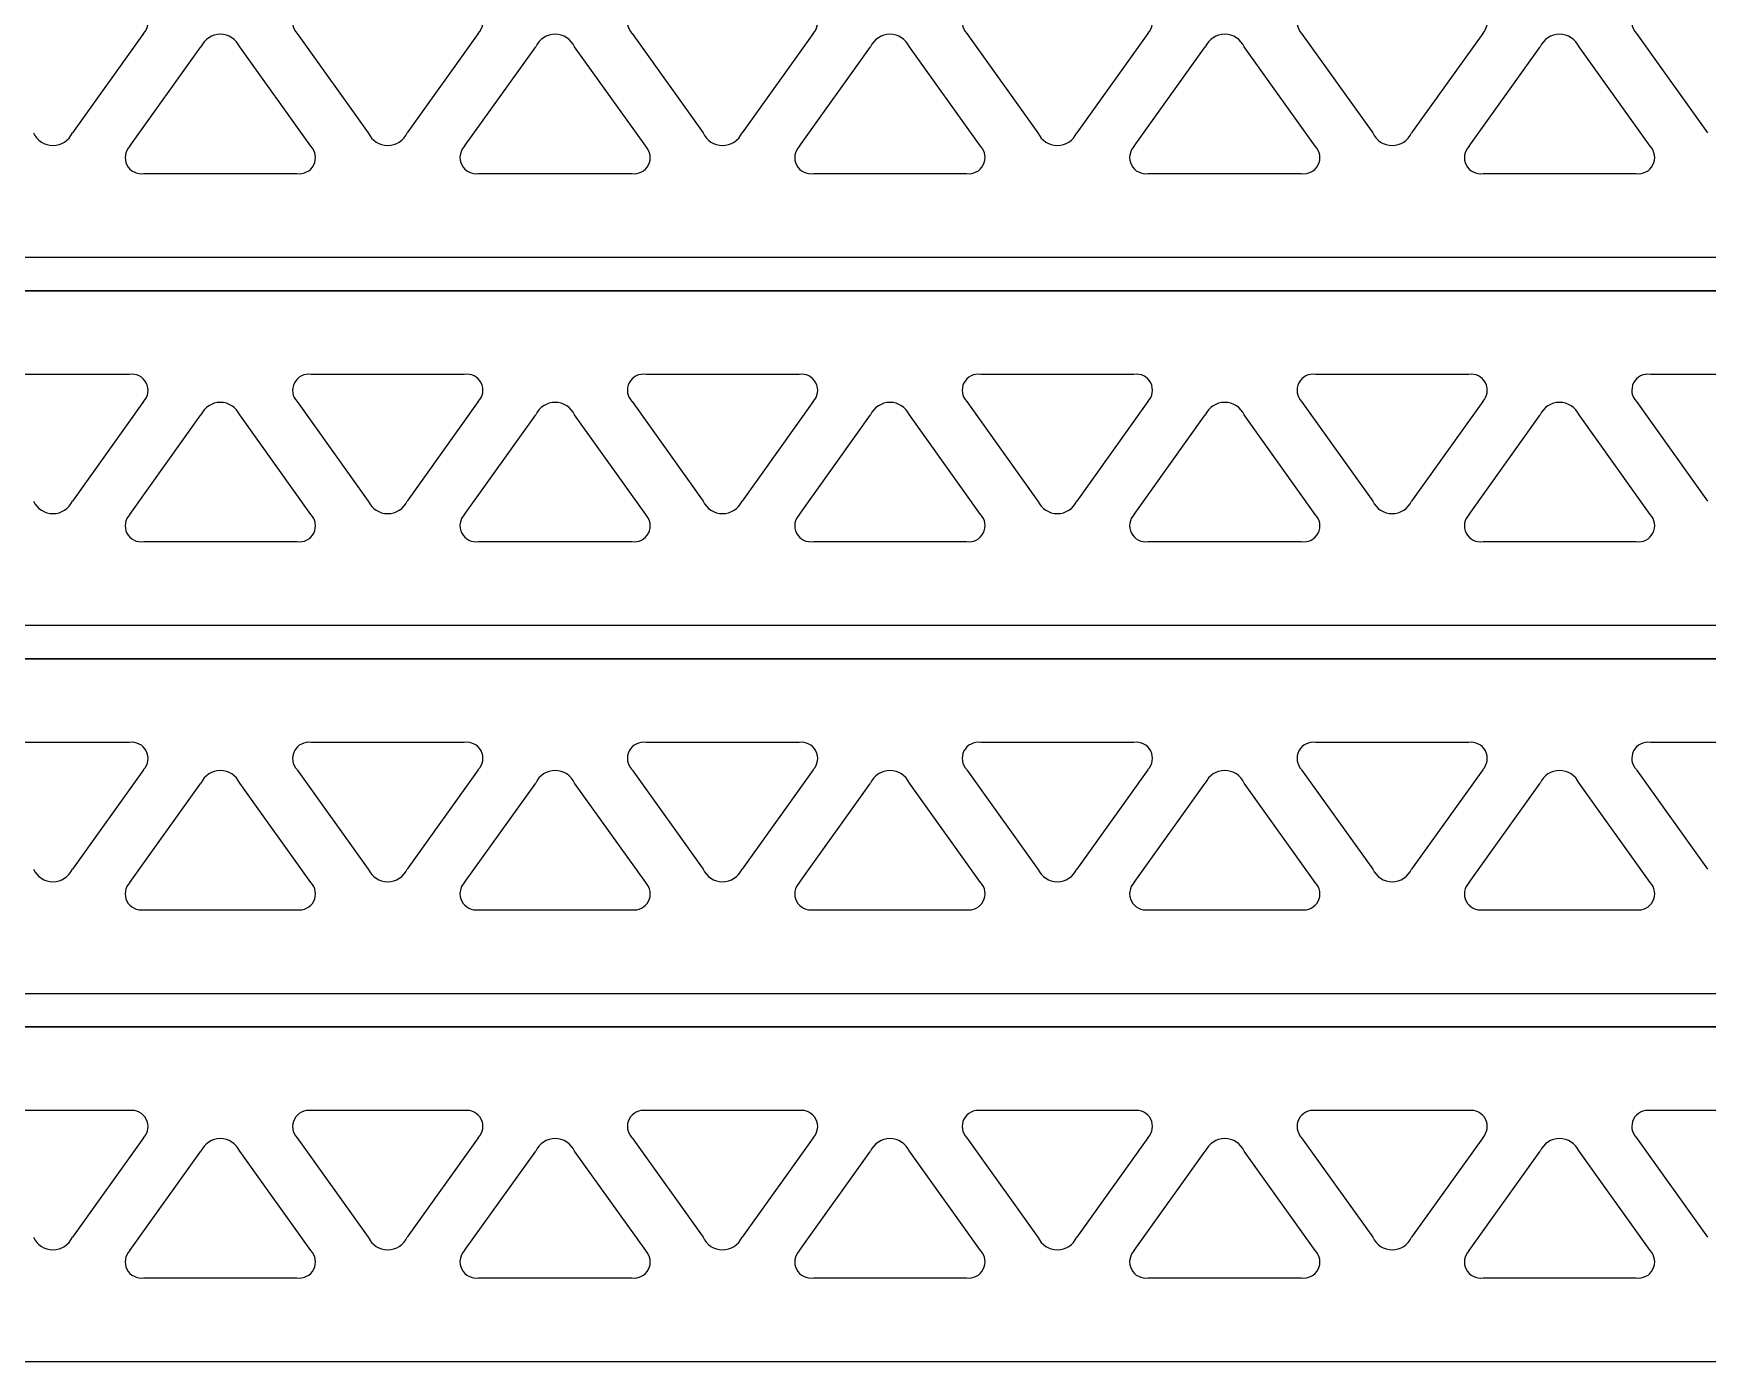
# Model space of a CAD drawing. Header units: inches. Extents: x 0 to 353, y 0 to 82.
# Drawn here: x 263.4 to 313.4, y 0.2 to 39.9 of the extents above; entities that cross this region are included whole.
import ezdxf

# ---------------------------------------------------------------- set-up
doc = ezdxf.new("R2010")
doc.units = ezdxf.units.IN
doc.header["$MEASUREMENT"] = 0

msp = doc.modelspace()

# ---------------------------------------------------------------- linework, layer by layer
for p, q in [((266.642, 39.929), (264.519, 36.957)), ((266.642, 39.929), (264.519, 36.957)), ((266.642, 39.929), (264.519, 36.957)), ((266.233, 36.557), (268.356, 39.529)), ((266.233, 36.557), (268.356, 39.529)), ((266.233, 36.557), (268.356, 39.529)), ((271.642, 36.557), (269.519, 39.529)), ((271.642, 36.557), (269.519, 39.529)), ((271.642, 36.557), (269.519, 39.529)), ((271.233, 39.929), (273.356, 36.957)), ((271.233, 39.929), (273.356, 36.957)), ((271.233, 39.929), (273.356, 36.957)), ((276.642, 39.929), (274.519, 36.957)), ((276.642, 39.929), (274.519, 36.957)), ((276.642, 39.929), (274.519, 36.957)), ((276.233, 36.557), (278.356, 39.529)), ((276.233, 36.557), (278.356, 39.529)), ((276.233, 36.557), (278.356, 39.529)), ((281.642, 36.557), (279.519, 39.529)), ((281.642, 36.557), (279.519, 39.529)), ((281.642, 36.557), (279.519, 39.529)), ((281.233, 39.929), (283.356, 36.957)), ((281.233, 39.929), (283.356, 36.957)), ((281.233, 39.929), (283.356, 36.957)), ((286.642, 39.929), (284.519, 36.957)), ((286.642, 39.929), (284.519, 36.957)), ((286.642, 39.929), (284.519, 36.957)), ((286.233, 36.557), (288.356, 39.529)), ((286.233, 36.557), (288.356, 39.529)), ((286.233, 36.557), (288.356, 39.529)), ((291.642, 36.557), (289.519, 39.529)), ((291.642, 36.557), (289.519, 39.529)), ((291.642, 36.557), (289.519, 39.529)), ((291.233, 39.929), (293.356, 36.957)), ((291.233, 39.929), (293.356, 36.957)), ((291.233, 39.929), (293.356, 36.957)), ((296.642, 39.929), (294.519, 36.957)), ((296.642, 39.929), (294.519, 36.957)), ((296.642, 39.929), (294.519, 36.957)), ((296.233, 36.557), (298.356, 39.529)), ((296.233, 36.557), (298.356, 39.529)), ((296.233, 36.557), (298.356, 39.529)), ((301.642, 36.557), (299.519, 39.529)), ((301.642, 36.557), (299.519, 39.529)), ((301.642, 36.557), (299.519, 39.529)), ((301.233, 39.929), (303.356, 36.957)), ((301.233, 39.929), (303.356, 36.957)), ((301.233, 39.929), (303.356, 36.957)), ((306.642, 39.929), (304.519, 36.957)), ((306.642, 39.929), (304.519, 36.957)), ((306.642, 39.929), (304.519, 36.957)), ((306.233, 36.557), (308.356, 39.529)), ((306.233, 36.557), (308.356, 39.529)), ((306.233, 36.557), (308.356, 39.529)), ((311.642, 36.557), (309.519, 39.529)), ((311.642, 36.557), (309.519, 39.529)), ((311.642, 36.557), (309.519, 39.529)), ((311.233, 39.929), (313.356, 36.957)), ((311.233, 39.929), (313.356, 36.957)), ((311.233, 39.929), (313.356, 36.957)), ((266.652, 35.743), (271.223, 35.743)), ((266.652, 35.743), (271.223, 35.743)), ((266.652, 35.743), (271.223, 35.743)), ((276.652, 35.743), (281.223, 35.743)), ((276.652, 35.743), (281.223, 35.743)), ((276.652, 35.743), (281.223, 35.743)), ((286.652, 35.743), (291.223, 35.743)), ((286.652, 35.743), (291.223, 35.743)), ((286.652, 35.743), (291.223, 35.743)), ((296.652, 35.743), (301.223, 35.743)), ((296.652, 35.743), (301.223, 35.743)), ((296.652, 35.743), (301.223, 35.743)), ((306.652, 35.743), (311.223, 35.743)), ((306.652, 35.743), (311.223, 35.743)), ((306.652, 35.743), (311.223, 35.743)), ((178.287, 33.243), (328.937, 33.243)), ((178.287, 33.243), (328.937, 33.243)), ((178.287, 33.243), (328.937, 33.243)), ((23.937, 32.243), (328.937, 32.243)), ((328.937, 32.243), (23.937, 32.243)), ((23.937, 32.243), (328.937, 32.243)), ((328.937, 32.243), (23.937, 32.243)), ((23.937, 32.243), (328.937, 32.243)), ((328.937, 32.243), (23.937, 32.243)), ((266.223, 29.743), (261.652, 29.743)), ((266.223, 29.743), (261.652, 29.743)), ((266.223, 29.743), (261.652, 29.743)), ((276.223, 29.743), (271.652, 29.743)), ((276.223, 29.743), (271.652, 29.743)), ((276.223, 29.743), (271.652, 29.743)), ((286.223, 29.743), (281.652, 29.743)), ((286.223, 29.743), (281.652, 29.743)), ((286.223, 29.743), (281.652, 29.743)), ((296.223, 29.743), (291.652, 29.743)), ((296.223, 29.743), (291.652, 29.743)), ((296.223, 29.743), (291.652, 29.743)), ((306.223, 29.743), (301.652, 29.743)), ((306.223, 29.743), (301.652, 29.743)), ((306.223, 29.743), (301.652, 29.743)), ((316.223, 29.743), (311.652, 29.743)), ((316.223, 29.743), (311.652, 29.743)), ((316.223, 29.743), (311.652, 29.743)), ((266.642, 28.929), (264.519, 25.957)), ((266.642, 28.929), (264.519, 25.957)), ((266.642, 28.929), (264.519, 25.957)), ((266.233, 25.557), (268.356, 28.529)), ((266.233, 25.557), (268.356, 28.529)), ((266.233, 25.557), (268.356, 28.529)), ((271.642, 25.557), (269.519, 28.529)), ((271.642, 25.557), (269.519, 28.529)), ((271.642, 25.557), (269.519, 28.529)), ((271.233, 28.929), (273.356, 25.957)), ((271.233, 28.929), (273.356, 25.957)), ((271.233, 28.929), (273.356, 25.957)), ((276.642, 28.929), (274.519, 25.957)), ((276.642, 28.929), (274.519, 25.957)), ((276.642, 28.929), (274.519, 25.957)), ((276.233, 25.557), (278.356, 28.529)), ((276.233, 25.557), (278.356, 28.529)), ((276.233, 25.557), (278.356, 28.529)), ((281.642, 25.557), (279.519, 28.529)), ((281.642, 25.557), (279.519, 28.529)), ((281.642, 25.557), (279.519, 28.529)), ((281.233, 28.929), (283.356, 25.957)), ((281.233, 28.929), (283.356, 25.957)), ((281.233, 28.929), (283.356, 25.957)), ((286.642, 28.929), (284.519, 25.957)), ((286.642, 28.929), (284.519, 25.957)), ((286.642, 28.929), (284.519, 25.957)), ((286.233, 25.557), (288.356, 28.529)), ((286.233, 25.557), (288.356, 28.529)), ((286.233, 25.557), (288.356, 28.529)), ((291.642, 25.557), (289.519, 28.529)), ((291.642, 25.557), (289.519, 28.529)), ((291.642, 25.557), (289.519, 28.529)), ((291.233, 28.929), (293.356, 25.957)), ((291.233, 28.929), (293.356, 25.957)), ((291.233, 28.929), (293.356, 25.957)), ((296.642, 28.929), (294.519, 25.957)), ((296.642, 28.929), (294.519, 25.957)), ((296.642, 28.929), (294.519, 25.957)), ((296.233, 25.557), (298.356, 28.529)), ((296.233, 25.557), (298.356, 28.529)), ((296.233, 25.557), (298.356, 28.529)), ((301.642, 25.557), (299.519, 28.529)), ((301.642, 25.557), (299.519, 28.529)), ((301.642, 25.557), (299.519, 28.529)), ((301.233, 28.929), (303.356, 25.957)), ((301.233, 28.929), (303.356, 25.957)), ((301.233, 28.929), (303.356, 25.957)), ((306.642, 28.929), (304.519, 25.957)), ((306.642, 28.929), (304.519, 25.957)), ((306.642, 28.929), (304.519, 25.957)), ((306.233, 25.557), (308.356, 28.529)), ((306.233, 25.557), (308.356, 28.529)), ((306.233, 25.557), (308.356, 28.529)), ((311.642, 25.557), (309.519, 28.529)), ((311.642, 25.557), (309.519, 28.529)), ((311.642, 25.557), (309.519, 28.529)), ((311.233, 28.929), (313.356, 25.957)), ((311.233, 28.929), (313.356, 25.957)), ((311.233, 28.929), (313.356, 25.957)), ((266.652, 24.743), (271.223, 24.743)), ((266.652, 24.743), (271.223, 24.743)), ((266.652, 24.743), (271.223, 24.743)), ((276.652, 24.743), (281.223, 24.743)), ((276.652, 24.743), (281.223, 24.743)), ((276.652, 24.743), (281.223, 24.743)), ((286.652, 24.743), (291.223, 24.743)), ((286.652, 24.743), (291.223, 24.743)), ((286.652, 24.743), (291.223, 24.743)), ((296.652, 24.743), (301.223, 24.743)), ((296.652, 24.743), (301.223, 24.743)), ((296.652, 24.743), (301.223, 24.743)), ((306.652, 24.743), (311.223, 24.743)), ((306.652, 24.743), (311.223, 24.743)), ((306.652, 24.743), (311.223, 24.743)), ((178.287, 22.243), (328.937, 22.243)), ((178.287, 22.243), (328.937, 22.243)), ((178.287, 22.243), (328.937, 22.243)), ((23.937, 21.243), (328.937, 21.243)), ((328.937, 21.243), (23.937, 21.243)), ((23.937, 21.243), (328.937, 21.243)), ((328.937, 21.243), (23.937, 21.243)), ((23.937, 21.243), (328.937, 21.243)), ((328.937, 21.243), (23.937, 21.243)), ((266.223, 18.743), (261.652, 18.743)), ((266.223, 18.743), (261.652, 18.743)), ((266.223, 18.743), (261.652, 18.743)), ((276.223, 18.743), (271.652, 18.743)), ((276.223, 18.743), (271.652, 18.743)), ((276.223, 18.743), (271.652, 18.743)), ((286.223, 18.743), (281.652, 18.743)), ((286.223, 18.743), (281.652, 18.743)), ((286.223, 18.743), (281.652, 18.743)), ((296.223, 18.743), (291.652, 18.743)), ((296.223, 18.743), (291.652, 18.743)), ((296.223, 18.743), (291.652, 18.743)), ((306.223, 18.743), (301.652, 18.743)), ((306.223, 18.743), (301.652, 18.743)), ((306.223, 18.743), (301.652, 18.743)), ((316.223, 18.743), (311.652, 18.743)), ((316.223, 18.743), (311.652, 18.743)), ((316.223, 18.743), (311.652, 18.743)), ((266.642, 17.929), (264.519, 14.957)), ((266.642, 17.929), (264.519, 14.957)), ((266.642, 17.929), (264.519, 14.957)), ((266.233, 14.557), (268.356, 17.529)), ((266.233, 14.557), (268.356, 17.529)), ((266.233, 14.557), (268.356, 17.529)), ((271.642, 14.557), (269.519, 17.529)), ((271.642, 14.557), (269.519, 17.529)), ((271.642, 14.557), (269.519, 17.529)), ((271.233, 17.929), (273.356, 14.957)), ((271.233, 17.929), (273.356, 14.957)), ((271.233, 17.929), (273.356, 14.957)), ((276.642, 17.929), (274.519, 14.957)), ((276.642, 17.929), (274.519, 14.957)), ((276.642, 17.929), (274.519, 14.957)), ((276.233, 14.557), (278.356, 17.529)), ((276.233, 14.557), (278.356, 17.529)), ((276.233, 14.557), (278.356, 17.529)), ((281.642, 14.557), (279.519, 17.529)), ((281.642, 14.557), (279.519, 17.529)), ((281.642, 14.557), (279.519, 17.529)), ((281.233, 17.929), (283.356, 14.957)), ((281.233, 17.929), (283.356, 14.957)), ((281.233, 17.929), (283.356, 14.957)), ((286.642, 17.929), (284.519, 14.957)), ((286.642, 17.929), (284.519, 14.957)), ((286.642, 17.929), (284.519, 14.957)), ((286.233, 14.557), (288.356, 17.529)), ((286.233, 14.557), (288.356, 17.529)), ((286.233, 14.557), (288.356, 17.529)), ((291.642, 14.557), (289.519, 17.529)), ((291.642, 14.557), (289.519, 17.529)), ((291.642, 14.557), (289.519, 17.529)), ((291.233, 17.929), (293.356, 14.957)), ((291.233, 17.929), (293.356, 14.957)), ((291.233, 17.929), (293.356, 14.957)), ((296.642, 17.929), (294.519, 14.957)), ((296.642, 17.929), (294.519, 14.957)), ((296.642, 17.929), (294.519, 14.957)), ((296.233, 14.557), (298.356, 17.529)), ((296.233, 14.557), (298.356, 17.529)), ((296.233, 14.557), (298.356, 17.529)), ((301.642, 14.557), (299.519, 17.529)), ((301.642, 14.557), (299.519, 17.529)), ((301.642, 14.557), (299.519, 17.529)), ((301.233, 17.929), (303.356, 14.957)), ((301.233, 17.929), (303.356, 14.957)), ((301.233, 17.929), (303.356, 14.957)), ((306.642, 17.929), (304.519, 14.957)), ((306.642, 17.929), (304.519, 14.957)), ((306.642, 17.929), (304.519, 14.957)), ((306.233, 14.557), (308.356, 17.529)), ((306.233, 14.557), (308.356, 17.529)), ((306.233, 14.557), (308.356, 17.529)), ((311.642, 14.557), (309.519, 17.529)), ((311.642, 14.557), (309.519, 17.529)), ((311.642, 14.557), (309.519, 17.529)), ((311.233, 17.929), (313.356, 14.957)), ((311.233, 17.929), (313.356, 14.957)), ((311.233, 17.929), (313.356, 14.957)), ((266.652, 13.743), (271.223, 13.743)), ((266.652, 13.743), (271.223, 13.743)), ((266.652, 13.743), (271.223, 13.743)), ((276.652, 13.743), (281.223, 13.743)), ((276.652, 13.743), (281.223, 13.743)), ((276.652, 13.743), (281.223, 13.743)), ((286.652, 13.743), (291.223, 13.743)), ((286.652, 13.743), (291.223, 13.743)), ((286.652, 13.743), (291.223, 13.743)), ((296.652, 13.743), (301.223, 13.743)), ((296.652, 13.743), (301.223, 13.743)), ((296.652, 13.743), (301.223, 13.743)), ((306.652, 13.743), (311.223, 13.743)), ((306.652, 13.743), (311.223, 13.743)), ((306.652, 13.743), (311.223, 13.743)), ((178.287, 11.243), (328.937, 11.243)), ((178.287, 11.243), (328.937, 11.243)), ((178.287, 11.243), (328.937, 11.243)), ((23.937, 10.243), (328.937, 10.243)), ((328.937, 10.243), (23.937, 10.243)), ((23.937, 10.243), (328.937, 10.243)), ((328.937, 10.243), (23.937, 10.243)), ((23.937, 10.243), (328.937, 10.243)), ((328.937, 10.243), (23.937, 10.243)), ((266.223, 7.743), (261.652, 7.743)), ((266.223, 7.743), (261.652, 7.743)), ((266.223, 7.743), (261.652, 7.743)), ((276.223, 7.743), (271.652, 7.743)), ((276.223, 7.743), (271.652, 7.743)), ((276.223, 7.743), (271.652, 7.743)), ((286.223, 7.743), (281.652, 7.743)), ((286.223, 7.743), (281.652, 7.743)), ((286.223, 7.743), (281.652, 7.743)), ((296.223, 7.743), (291.652, 7.743)), ((296.223, 7.743), (291.652, 7.743)), ((296.223, 7.743), (291.652, 7.743)), ((306.223, 7.743), (301.652, 7.743)), ((306.223, 7.743), (301.652, 7.743)), ((306.223, 7.743), (301.652, 7.743)), ((316.223, 7.743), (311.652, 7.743)), ((316.223, 7.743), (311.652, 7.743)), ((316.223, 7.743), (311.652, 7.743)), ((266.642, 6.929), (264.519, 3.957)), ((266.642, 6.929), (264.519, 3.957)), ((266.642, 6.929), (264.519, 3.957)), ((266.233, 3.557), (268.356, 6.529)), ((266.233, 3.557), (268.356, 6.529)), ((266.233, 3.557), (268.356, 6.529)), ((271.642, 3.557), (269.519, 6.529)), ((271.642, 3.557), (269.519, 6.529)), ((271.642, 3.557), (269.519, 6.529)), ((271.233, 6.929), (273.356, 3.957)), ((271.233, 6.929), (273.356, 3.957)), ((271.233, 6.929), (273.356, 3.957)), ((276.642, 6.929), (274.519, 3.957)), ((276.642, 6.929), (274.519, 3.957)), ((276.642, 6.929), (274.519, 3.957)), ((276.233, 3.557), (278.356, 6.529)), ((276.233, 3.557), (278.356, 6.529)), ((276.233, 3.557), (278.356, 6.529)), ((281.642, 3.557), (279.519, 6.529)), ((281.642, 3.557), (279.519, 6.529)), ((281.642, 3.557), (279.519, 6.529)), ((281.233, 6.929), (283.356, 3.957)), ((281.233, 6.929), (283.356, 3.957)), ((281.233, 6.929), (283.356, 3.957)), ((286.642, 6.929), (284.519, 3.957)), ((286.642, 6.929), (284.519, 3.957)), ((286.642, 6.929), (284.519, 3.957)), ((286.233, 3.557), (288.356, 6.529)), ((286.233, 3.557), (288.356, 6.529)), ((286.233, 3.557), (288.356, 6.529)), ((291.642, 3.557), (289.519, 6.529)), ((291.642, 3.557), (289.519, 6.529)), ((291.642, 3.557), (289.519, 6.529)), ((291.233, 6.929), (293.356, 3.957)), ((291.233, 6.929), (293.356, 3.957)), ((291.233, 6.929), (293.356, 3.957)), ((296.642, 6.929), (294.519, 3.957)), ((296.642, 6.929), (294.519, 3.957)), ((296.642, 6.929), (294.519, 3.957)), ((296.233, 3.557), (298.356, 6.529)), ((296.233, 3.557), (298.356, 6.529)), ((296.233, 3.557), (298.356, 6.529)), ((301.642, 3.557), (299.519, 6.529)), ((301.642, 3.557), (299.519, 6.529)), ((301.642, 3.557), (299.519, 6.529)), ((301.233, 6.929), (303.356, 3.957)), ((301.233, 6.929), (303.356, 3.957)), ((301.233, 6.929), (303.356, 3.957)), ((306.642, 6.929), (304.519, 3.957)), ((306.642, 6.929), (304.519, 3.957)), ((306.642, 6.929), (304.519, 3.957)), ((306.233, 3.557), (308.356, 6.529)), ((306.233, 3.557), (308.356, 6.529)), ((306.233, 3.557), (308.356, 6.529)), ((311.642, 3.557), (309.519, 6.529)), ((311.642, 3.557), (309.519, 6.529)), ((311.642, 3.557), (309.519, 6.529)), ((311.233, 6.929), (313.356, 3.957)), ((311.233, 6.929), (313.356, 3.957)), ((311.233, 6.929), (313.356, 3.957)), ((266.652, 2.743), (271.223, 2.743)), ((266.652, 2.743), (271.223, 2.743)), ((266.652, 2.743), (271.223, 2.743)), ((276.652, 2.743), (281.223, 2.743)), ((276.652, 2.743), (281.223, 2.743)), ((276.652, 2.743), (281.223, 2.743)), ((286.652, 2.743), (291.223, 2.743)), ((286.652, 2.743), (291.223, 2.743)), ((286.652, 2.743), (291.223, 2.743)), ((296.652, 2.743), (301.223, 2.743)), ((296.652, 2.743), (301.223, 2.743)), ((296.652, 2.743), (301.223, 2.743)), ((306.652, 2.743), (311.223, 2.743)), ((306.652, 2.743), (311.223, 2.743)), ((306.652, 2.743), (311.223, 2.743)), ((178.287, 0.243), (328.937, 0.243)), ((178.287, 0.243), (328.937, 0.243)), ((178.287, 0.243), (328.937, 0.243))]:
    msp.add_line(p, q)
for centre, radius, start, end in [((266.297, 40.267), 0.482, 315.5959, 98.8664), ((266.297, 40.267), 0.482, 315.5959, 98.8664), ((266.297, 40.267), 0.482, 315.5959, 98.8664), ((271.577, 40.267), 0.482, 81.1336, 224.4041), ((271.577, 40.267), 0.482, 81.1336, 224.4041), ((271.577, 40.267), 0.482, 81.1336, 224.4041), ((276.297, 40.267), 0.482, 315.5959, 98.8664), ((276.297, 40.267), 0.482, 315.5959, 98.8664), ((276.297, 40.267), 0.482, 315.5959, 98.8664), ((281.577, 40.267), 0.482, 81.1336, 224.4041), ((281.577, 40.267), 0.482, 81.1336, 224.4041), ((281.577, 40.267), 0.482, 81.1336, 224.4041), ((286.297, 40.267), 0.482, 315.5959, 98.8664), ((286.297, 40.267), 0.482, 315.5959, 98.8664), ((286.297, 40.267), 0.482, 315.5959, 98.8664), ((291.577, 40.267), 0.482, 81.1336, 224.4041), ((291.577, 40.267), 0.482, 81.1336, 224.4041), ((291.577, 40.267), 0.482, 81.1336, 224.4041), ((296.297, 40.267), 0.482, 315.5959, 98.8664), ((296.297, 40.267), 0.482, 315.5959, 98.8664), ((296.297, 40.267), 0.482, 315.5959, 98.8664), ((301.577, 40.267), 0.482, 81.1336, 224.4041), ((301.577, 40.267), 0.482, 81.1336, 224.4041), ((301.577, 40.267), 0.482, 81.1336, 224.4041), ((306.297, 40.267), 0.482, 315.5959, 98.8664), ((306.297, 40.267), 0.482, 315.5959, 98.8664), ((306.297, 40.267), 0.482, 315.5959, 98.8664), ((311.577, 40.267), 0.482, 81.1336, 224.4041), ((311.577, 40.267), 0.482, 81.1336, 224.4041), ((311.577, 40.267), 0.482, 81.1336, 224.4041), ((268.937, 39.266), 0.638, 24.3419, 155.6581), ((268.937, 39.266), 0.638, 24.3419, 155.6581), ((268.937, 39.266), 0.638, 24.3419, 155.6581), ((278.937, 39.266), 0.638, 24.3419, 155.6581), ((278.937, 39.266), 0.638, 24.3419, 155.6581), ((278.937, 39.266), 0.638, 24.3419, 155.6581), ((288.937, 39.266), 0.638, 24.3419, 155.6581), ((288.937, 39.266), 0.638, 24.3419, 155.6581), ((288.937, 39.266), 0.638, 24.3419, 155.6581), ((298.937, 39.266), 0.638, 24.3419, 155.6581), ((298.937, 39.266), 0.638, 24.3419, 155.6581), ((298.937, 39.266), 0.638, 24.3419, 155.6581), ((308.937, 39.266), 0.638, 24.3419, 155.6581), ((308.937, 39.266), 0.638, 24.3419, 155.6581), ((308.937, 39.266), 0.638, 24.3419, 155.6581), ((263.937, 37.22), 0.638, 204.3419, 335.6581), ((263.937, 37.22), 0.638, 204.3419, 335.6581), ((263.937, 37.22), 0.638, 204.3419, 335.6581), ((266.577, 36.22), 0.482, 135.5959, 278.8664), ((266.577, 36.22), 0.482, 135.5959, 278.8664), ((266.577, 36.22), 0.482, 135.5959, 278.8664), ((271.297, 36.22), 0.482, 261.1336, 44.4041), ((271.297, 36.22), 0.482, 261.1336, 44.4041), ((271.297, 36.22), 0.482, 261.1336, 44.4041), ((273.937, 37.22), 0.638, 204.3419, 335.6581), ((273.937, 37.22), 0.638, 204.3419, 335.6581), ((273.937, 37.22), 0.638, 204.3419, 335.6581), ((276.577, 36.22), 0.482, 135.5959, 278.8664), ((276.577, 36.22), 0.482, 135.5959, 278.8664), ((276.577, 36.22), 0.482, 135.5959, 278.8664), ((281.297, 36.22), 0.482, 261.1336, 44.4041), ((281.297, 36.22), 0.482, 261.1336, 44.4041), ((281.297, 36.22), 0.482, 261.1336, 44.4041), ((283.937, 37.22), 0.638, 204.3419, 335.6581), ((283.937, 37.22), 0.638, 204.3419, 335.6581), ((283.937, 37.22), 0.638, 204.3419, 335.6581), ((286.577, 36.22), 0.482, 135.5959, 278.8664), ((286.577, 36.22), 0.482, 135.5959, 278.8664), ((286.577, 36.22), 0.482, 135.5959, 278.8664), ((291.297, 36.22), 0.482, 261.1336, 44.4041), ((291.297, 36.22), 0.482, 261.1336, 44.4041), ((291.297, 36.22), 0.482, 261.1336, 44.4041), ((293.937, 37.22), 0.638, 204.3419, 335.6581), ((293.937, 37.22), 0.638, 204.3419, 335.6581), ((293.937, 37.22), 0.638, 204.3419, 335.6581), ((296.577, 36.22), 0.482, 135.5959, 278.8664), ((296.577, 36.22), 0.482, 135.5959, 278.8664), ((296.577, 36.22), 0.482, 135.5959, 278.8664), ((301.297, 36.22), 0.482, 261.1336, 44.4041), ((301.297, 36.22), 0.482, 261.1336, 44.4041), ((301.297, 36.22), 0.482, 261.1336, 44.4041), ((303.937, 37.22), 0.638, 204.3419, 335.6581), ((303.937, 37.22), 0.638, 204.3419, 335.6581), ((303.937, 37.22), 0.638, 204.3419, 335.6581), ((306.577, 36.22), 0.482, 135.5959, 278.8664), ((306.577, 36.22), 0.482, 135.5959, 278.8664), ((306.577, 36.22), 0.482, 135.5959, 278.8664), ((311.297, 36.22), 0.482, 261.1336, 44.4041), ((311.297, 36.22), 0.482, 261.1336, 44.4041), ((311.297, 36.22), 0.482, 261.1336, 44.4041), ((266.297, 29.267), 0.482, 315.5959, 98.8664), ((266.297, 29.267), 0.482, 315.5959, 98.8664), ((266.297, 29.267), 0.482, 315.5959, 98.8664), ((271.577, 29.267), 0.482, 81.1336, 224.4041), ((271.577, 29.267), 0.482, 81.1336, 224.4041), ((271.577, 29.267), 0.482, 81.1336, 224.4041), ((276.297, 29.267), 0.482, 315.5959, 98.8664), ((276.297, 29.267), 0.482, 315.5959, 98.8664), ((276.297, 29.267), 0.482, 315.5959, 98.8664), ((281.577, 29.267), 0.482, 81.1336, 224.4041), ((281.577, 29.267), 0.482, 81.1336, 224.4041), ((281.577, 29.267), 0.482, 81.1336, 224.4041), ((286.297, 29.267), 0.482, 315.5959, 98.8664), ((286.297, 29.267), 0.482, 315.5959, 98.8664), ((286.297, 29.267), 0.482, 315.5959, 98.8664), ((291.577, 29.267), 0.482, 81.1336, 224.4041), ((291.577, 29.267), 0.482, 81.1336, 224.4041), ((291.577, 29.267), 0.482, 81.1336, 224.4041), ((296.297, 29.267), 0.482, 315.5959, 98.8664), ((296.297, 29.267), 0.482, 315.5959, 98.8664), ((296.297, 29.267), 0.482, 315.5959, 98.8664), ((301.577, 29.267), 0.482, 81.1336, 224.4041), ((301.577, 29.267), 0.482, 81.1336, 224.4041), ((301.577, 29.267), 0.482, 81.1336, 224.4041), ((306.297, 29.267), 0.482, 315.5959, 98.8664), ((306.297, 29.267), 0.482, 315.5959, 98.8664), ((306.297, 29.267), 0.482, 315.5959, 98.8664), ((311.577, 29.267), 0.482, 81.1336, 224.4041), ((311.577, 29.267), 0.482, 81.1336, 224.4041), ((311.577, 29.267), 0.482, 81.1336, 224.4041), ((268.937, 28.266), 0.638, 24.3419, 155.6581), ((268.937, 28.266), 0.638, 24.3419, 155.6581), ((268.937, 28.266), 0.638, 24.3419, 155.6581), ((278.937, 28.266), 0.638, 24.3419, 155.6581), ((278.937, 28.266), 0.638, 24.3419, 155.6581), ((278.937, 28.266), 0.638, 24.3419, 155.6581), ((288.937, 28.266), 0.638, 24.3419, 155.6581), ((288.937, 28.266), 0.638, 24.3419, 155.6581), ((288.937, 28.266), 0.638, 24.3419, 155.6581), ((298.937, 28.266), 0.638, 24.3419, 155.6581), ((298.937, 28.266), 0.638, 24.3419, 155.6581), ((298.937, 28.266), 0.638, 24.3419, 155.6581), ((308.937, 28.266), 0.638, 24.3419, 155.6581), ((308.937, 28.266), 0.638, 24.3419, 155.6581), ((308.937, 28.266), 0.638, 24.3419, 155.6581), ((263.937, 26.22), 0.638, 204.3419, 335.6581), ((263.937, 26.22), 0.638, 204.3419, 335.6581), ((263.937, 26.22), 0.638, 204.3419, 335.6581), ((266.577, 25.22), 0.482, 135.5959, 278.8664), ((266.577, 25.22), 0.482, 135.5959, 278.8664), ((266.577, 25.22), 0.482, 135.5959, 278.8664), ((271.297, 25.22), 0.482, 261.1336, 44.4041), ((271.297, 25.22), 0.482, 261.1336, 44.4041), ((271.297, 25.22), 0.482, 261.1336, 44.4041), ((273.937, 26.22), 0.638, 204.3419, 335.6581), ((273.937, 26.22), 0.638, 204.3419, 335.6581), ((273.937, 26.22), 0.638, 204.3419, 335.6581), ((276.577, 25.22), 0.482, 135.5959, 278.8664), ((276.577, 25.22), 0.482, 135.5959, 278.8664), ((276.577, 25.22), 0.482, 135.5959, 278.8664), ((281.297, 25.22), 0.482, 261.1336, 44.4041), ((281.297, 25.22), 0.482, 261.1336, 44.4041), ((281.297, 25.22), 0.482, 261.1336, 44.4041), ((283.937, 26.22), 0.638, 204.3419, 335.6581), ((283.937, 26.22), 0.638, 204.3419, 335.6581), ((283.937, 26.22), 0.638, 204.3419, 335.6581), ((286.577, 25.22), 0.482, 135.5959, 278.8664), ((286.577, 25.22), 0.482, 135.5959, 278.8664), ((286.577, 25.22), 0.482, 135.5959, 278.8664), ((291.297, 25.22), 0.482, 261.1336, 44.4041), ((291.297, 25.22), 0.482, 261.1336, 44.4041), ((291.297, 25.22), 0.482, 261.1336, 44.4041), ((293.937, 26.22), 0.638, 204.3419, 335.6581), ((293.937, 26.22), 0.638, 204.3419, 335.6581), ((293.937, 26.22), 0.638, 204.3419, 335.6581), ((296.577, 25.22), 0.482, 135.5959, 278.8664), ((296.577, 25.22), 0.482, 135.5959, 278.8664), ((296.577, 25.22), 0.482, 135.5959, 278.8664), ((301.297, 25.22), 0.482, 261.1336, 44.4041), ((301.297, 25.22), 0.482, 261.1336, 44.4041), ((301.297, 25.22), 0.482, 261.1336, 44.4041), ((303.937, 26.22), 0.638, 204.3419, 335.6581), ((303.937, 26.22), 0.638, 204.3419, 335.6581), ((303.937, 26.22), 0.638, 204.3419, 335.6581), ((306.577, 25.22), 0.482, 135.5959, 278.8664), ((306.577, 25.22), 0.482, 135.5959, 278.8664), ((306.577, 25.22), 0.482, 135.5959, 278.8664), ((311.297, 25.22), 0.482, 261.1336, 44.4041), ((311.297, 25.22), 0.482, 261.1336, 44.4041), ((311.297, 25.22), 0.482, 261.1336, 44.4041), ((266.297, 18.267), 0.482, 315.5959, 98.8664), ((266.297, 18.267), 0.482, 315.5959, 98.8664), ((266.297, 18.267), 0.482, 315.5959, 98.8664), ((271.577, 18.267), 0.482, 81.1336, 224.4041), ((271.577, 18.267), 0.482, 81.1336, 224.4041), ((271.577, 18.267), 0.482, 81.1336, 224.4041), ((276.297, 18.267), 0.482, 315.5959, 98.8664), ((276.297, 18.267), 0.482, 315.5959, 98.8664), ((276.297, 18.267), 0.482, 315.5959, 98.8664), ((281.577, 18.267), 0.482, 81.1336, 224.4041), ((281.577, 18.267), 0.482, 81.1336, 224.4041), ((281.577, 18.267), 0.482, 81.1336, 224.4041), ((286.297, 18.267), 0.482, 315.5959, 98.8664), ((286.297, 18.267), 0.482, 315.5959, 98.8664), ((286.297, 18.267), 0.482, 315.5959, 98.8664), ((291.577, 18.267), 0.482, 81.1336, 224.4041), ((291.577, 18.267), 0.482, 81.1336, 224.4041), ((291.577, 18.267), 0.482, 81.1336, 224.4041), ((296.297, 18.267), 0.482, 315.5959, 98.8664), ((296.297, 18.267), 0.482, 315.5959, 98.8664), ((296.297, 18.267), 0.482, 315.5959, 98.8664), ((301.577, 18.267), 0.482, 81.1336, 224.4041), ((301.577, 18.267), 0.482, 81.1336, 224.4041), ((301.577, 18.267), 0.482, 81.1336, 224.4041), ((306.297, 18.267), 0.482, 315.5959, 98.8664), ((306.297, 18.267), 0.482, 315.5959, 98.8664), ((306.297, 18.267), 0.482, 315.5959, 98.8664), ((311.577, 18.267), 0.482, 81.1336, 224.4041), ((311.577, 18.267), 0.482, 81.1336, 224.4041), ((311.577, 18.267), 0.482, 81.1336, 224.4041), ((268.937, 17.266), 0.638, 24.3419, 155.6581), ((268.937, 17.266), 0.638, 24.3419, 155.6581), ((268.937, 17.266), 0.638, 24.3419, 155.6581), ((278.937, 17.266), 0.638, 24.3419, 155.6581), ((278.937, 17.266), 0.638, 24.3419, 155.6581), ((278.937, 17.266), 0.638, 24.3419, 155.6581), ((288.937, 17.266), 0.638, 24.3419, 155.6581), ((288.937, 17.266), 0.638, 24.3419, 155.6581), ((288.937, 17.266), 0.638, 24.3419, 155.6581), ((298.937, 17.266), 0.638, 24.3419, 155.6581), ((298.937, 17.266), 0.638, 24.3419, 155.6581), ((298.937, 17.266), 0.638, 24.3419, 155.6581), ((308.937, 17.266), 0.638, 24.3419, 155.6581), ((308.937, 17.266), 0.638, 24.3419, 155.6581), ((308.937, 17.266), 0.638, 24.3419, 155.6581), ((263.937, 15.22), 0.638, 204.3419, 335.6581), ((263.937, 15.22), 0.638, 204.3419, 335.6581), ((263.937, 15.22), 0.638, 204.3419, 335.6581), ((266.577, 14.22), 0.482, 135.5959, 278.8664), ((266.577, 14.22), 0.482, 135.5959, 278.8664), ((266.577, 14.22), 0.482, 135.5959, 278.8664), ((271.297, 14.22), 0.482, 261.1336, 44.4041), ((271.297, 14.22), 0.482, 261.1336, 44.4041), ((271.297, 14.22), 0.482, 261.1336, 44.4041), ((273.937, 15.22), 0.638, 204.3419, 335.6581), ((273.937, 15.22), 0.638, 204.3419, 335.6581), ((273.937, 15.22), 0.638, 204.3419, 335.6581), ((276.577, 14.22), 0.482, 135.5959, 278.8664), ((276.577, 14.22), 0.482, 135.5959, 278.8664), ((276.577, 14.22), 0.482, 135.5959, 278.8664), ((281.297, 14.22), 0.482, 261.1336, 44.4041), ((281.297, 14.22), 0.482, 261.1336, 44.4041), ((281.297, 14.22), 0.482, 261.1336, 44.4041), ((283.937, 15.22), 0.638, 204.3419, 335.6581), ((283.937, 15.22), 0.638, 204.3419, 335.6581), ((283.937, 15.22), 0.638, 204.3419, 335.6581), ((286.577, 14.22), 0.482, 135.5959, 278.8664), ((286.577, 14.22), 0.482, 135.5959, 278.8664), ((286.577, 14.22), 0.482, 135.5959, 278.8664), ((291.297, 14.22), 0.482, 261.1336, 44.4041), ((291.297, 14.22), 0.482, 261.1336, 44.4041), ((291.297, 14.22), 0.482, 261.1336, 44.4041), ((293.937, 15.22), 0.638, 204.3419, 335.6581), ((293.937, 15.22), 0.638, 204.3419, 335.6581), ((293.937, 15.22), 0.638, 204.3419, 335.6581), ((296.577, 14.22), 0.482, 135.5959, 278.8664), ((296.577, 14.22), 0.482, 135.5959, 278.8664), ((296.577, 14.22), 0.482, 135.5959, 278.8664), ((301.297, 14.22), 0.482, 261.1336, 44.4041), ((301.297, 14.22), 0.482, 261.1336, 44.4041), ((301.297, 14.22), 0.482, 261.1336, 44.4041), ((303.937, 15.22), 0.638, 204.3419, 335.6581), ((303.937, 15.22), 0.638, 204.3419, 335.6581), ((303.937, 15.22), 0.638, 204.3419, 335.6581), ((306.577, 14.22), 0.482, 135.5959, 278.8664), ((306.577, 14.22), 0.482, 135.5959, 278.8664), ((306.577, 14.22), 0.482, 135.5959, 278.8664), ((311.297, 14.22), 0.482, 261.1336, 44.4041), ((311.297, 14.22), 0.482, 261.1336, 44.4041), ((311.297, 14.22), 0.482, 261.1336, 44.4041), ((266.297, 7.267), 0.482, 315.5959, 98.8664), ((266.297, 7.267), 0.482, 315.5959, 98.8664), ((266.297, 7.267), 0.482, 315.5959, 98.8664), ((271.577, 7.267), 0.482, 81.1336, 224.4041), ((271.577, 7.267), 0.482, 81.1336, 224.4041), ((271.577, 7.267), 0.482, 81.1336, 224.4041), ((276.297, 7.267), 0.482, 315.5959, 98.8664), ((276.297, 7.267), 0.482, 315.5959, 98.8664), ((276.297, 7.267), 0.482, 315.5959, 98.8664), ((281.577, 7.267), 0.482, 81.1336, 224.4041), ((281.577, 7.267), 0.482, 81.1336, 224.4041), ((281.577, 7.267), 0.482, 81.1336, 224.4041), ((286.297, 7.267), 0.482, 315.5959, 98.8664), ((286.297, 7.267), 0.482, 315.5959, 98.8664), ((286.297, 7.267), 0.482, 315.5959, 98.8664), ((291.577, 7.267), 0.482, 81.1336, 224.4041), ((291.577, 7.267), 0.482, 81.1336, 224.4041), ((291.577, 7.267), 0.482, 81.1336, 224.4041), ((296.297, 7.267), 0.482, 315.5959, 98.8664), ((296.297, 7.267), 0.482, 315.5959, 98.8664), ((296.297, 7.267), 0.482, 315.5959, 98.8664), ((301.577, 7.267), 0.482, 81.1336, 224.4041), ((301.577, 7.267), 0.482, 81.1336, 224.4041), ((301.577, 7.267), 0.482, 81.1336, 224.4041), ((306.297, 7.267), 0.482, 315.5959, 98.8664), ((306.297, 7.267), 0.482, 315.5959, 98.8664), ((306.297, 7.267), 0.482, 315.5959, 98.8664), ((311.577, 7.267), 0.482, 81.1336, 224.4041), ((311.577, 7.267), 0.482, 81.1336, 224.4041), ((311.577, 7.267), 0.482, 81.1336, 224.4041), ((268.937, 6.266), 0.638, 24.3419, 155.6581), ((268.937, 6.266), 0.638, 24.3419, 155.6581), ((268.937, 6.266), 0.638, 24.3419, 155.6581), ((278.937, 6.266), 0.638, 24.3419, 155.6581), ((278.937, 6.266), 0.638, 24.3419, 155.6581), ((278.937, 6.266), 0.638, 24.3419, 155.6581), ((288.937, 6.266), 0.638, 24.3419, 155.6581), ((288.937, 6.266), 0.638, 24.3419, 155.6581), ((288.937, 6.266), 0.638, 24.3419, 155.6581), ((298.937, 6.266), 0.638, 24.3419, 155.6581), ((298.937, 6.266), 0.638, 24.3419, 155.6581), ((298.937, 6.266), 0.638, 24.3419, 155.6581), ((308.937, 6.266), 0.638, 24.3419, 155.6581), ((308.937, 6.266), 0.638, 24.3419, 155.6581), ((308.937, 6.266), 0.638, 24.3419, 155.6581), ((263.937, 4.22), 0.638, 204.3419, 335.6581), ((263.937, 4.22), 0.638, 204.3419, 335.6581), ((263.937, 4.22), 0.638, 204.3419, 335.6581), ((266.577, 3.22), 0.482, 135.5959, 278.8664), ((266.577, 3.22), 0.482, 135.5959, 278.8664), ((266.577, 3.22), 0.482, 135.5959, 278.8664), ((271.297, 3.22), 0.482, 261.1336, 44.4041), ((271.297, 3.22), 0.482, 261.1336, 44.4041), ((271.297, 3.22), 0.482, 261.1336, 44.4041), ((273.937, 4.22), 0.638, 204.3419, 335.6581), ((273.937, 4.22), 0.638, 204.3419, 335.6581), ((273.937, 4.22), 0.638, 204.3419, 335.6581), ((276.577, 3.22), 0.482, 135.5959, 278.8664), ((276.577, 3.22), 0.482, 135.5959, 278.8664), ((276.577, 3.22), 0.482, 135.5959, 278.8664), ((281.297, 3.22), 0.482, 261.1336, 44.4041), ((281.297, 3.22), 0.482, 261.1336, 44.4041), ((281.297, 3.22), 0.482, 261.1336, 44.4041), ((283.937, 4.22), 0.638, 204.3419, 335.6581), ((283.937, 4.22), 0.638, 204.3419, 335.6581), ((283.937, 4.22), 0.638, 204.3419, 335.6581), ((286.577, 3.22), 0.482, 135.5959, 278.8664), ((286.577, 3.22), 0.482, 135.5959, 278.8664), ((286.577, 3.22), 0.482, 135.5959, 278.8664), ((291.297, 3.22), 0.482, 261.1336, 44.4041), ((291.297, 3.22), 0.482, 261.1336, 44.4041), ((291.297, 3.22), 0.482, 261.1336, 44.4041), ((293.937, 4.22), 0.638, 204.3419, 335.6581), ((293.937, 4.22), 0.638, 204.3419, 335.6581), ((293.937, 4.22), 0.638, 204.3419, 335.6581), ((296.577, 3.22), 0.482, 135.5959, 278.8664), ((296.577, 3.22), 0.482, 135.5959, 278.8664), ((296.577, 3.22), 0.482, 135.5959, 278.8664), ((301.297, 3.22), 0.482, 261.1336, 44.4041), ((301.297, 3.22), 0.482, 261.1336, 44.4041), ((301.297, 3.22), 0.482, 261.1336, 44.4041), ((303.937, 4.22), 0.638, 204.3419, 335.6581), ((303.937, 4.22), 0.638, 204.3419, 335.6581), ((303.937, 4.22), 0.638, 204.3419, 335.6581), ((306.577, 3.22), 0.482, 135.5959, 278.8664), ((306.577, 3.22), 0.482, 135.5959, 278.8664), ((306.577, 3.22), 0.482, 135.5959, 278.8664), ((311.297, 3.22), 0.482, 261.1336, 44.4041), ((311.297, 3.22), 0.482, 261.1336, 44.4041), ((311.297, 3.22), 0.482, 261.1336, 44.4041)]:
    msp.add_arc(centre, radius, start, end)

doc.saveas('drawing.dxf')
